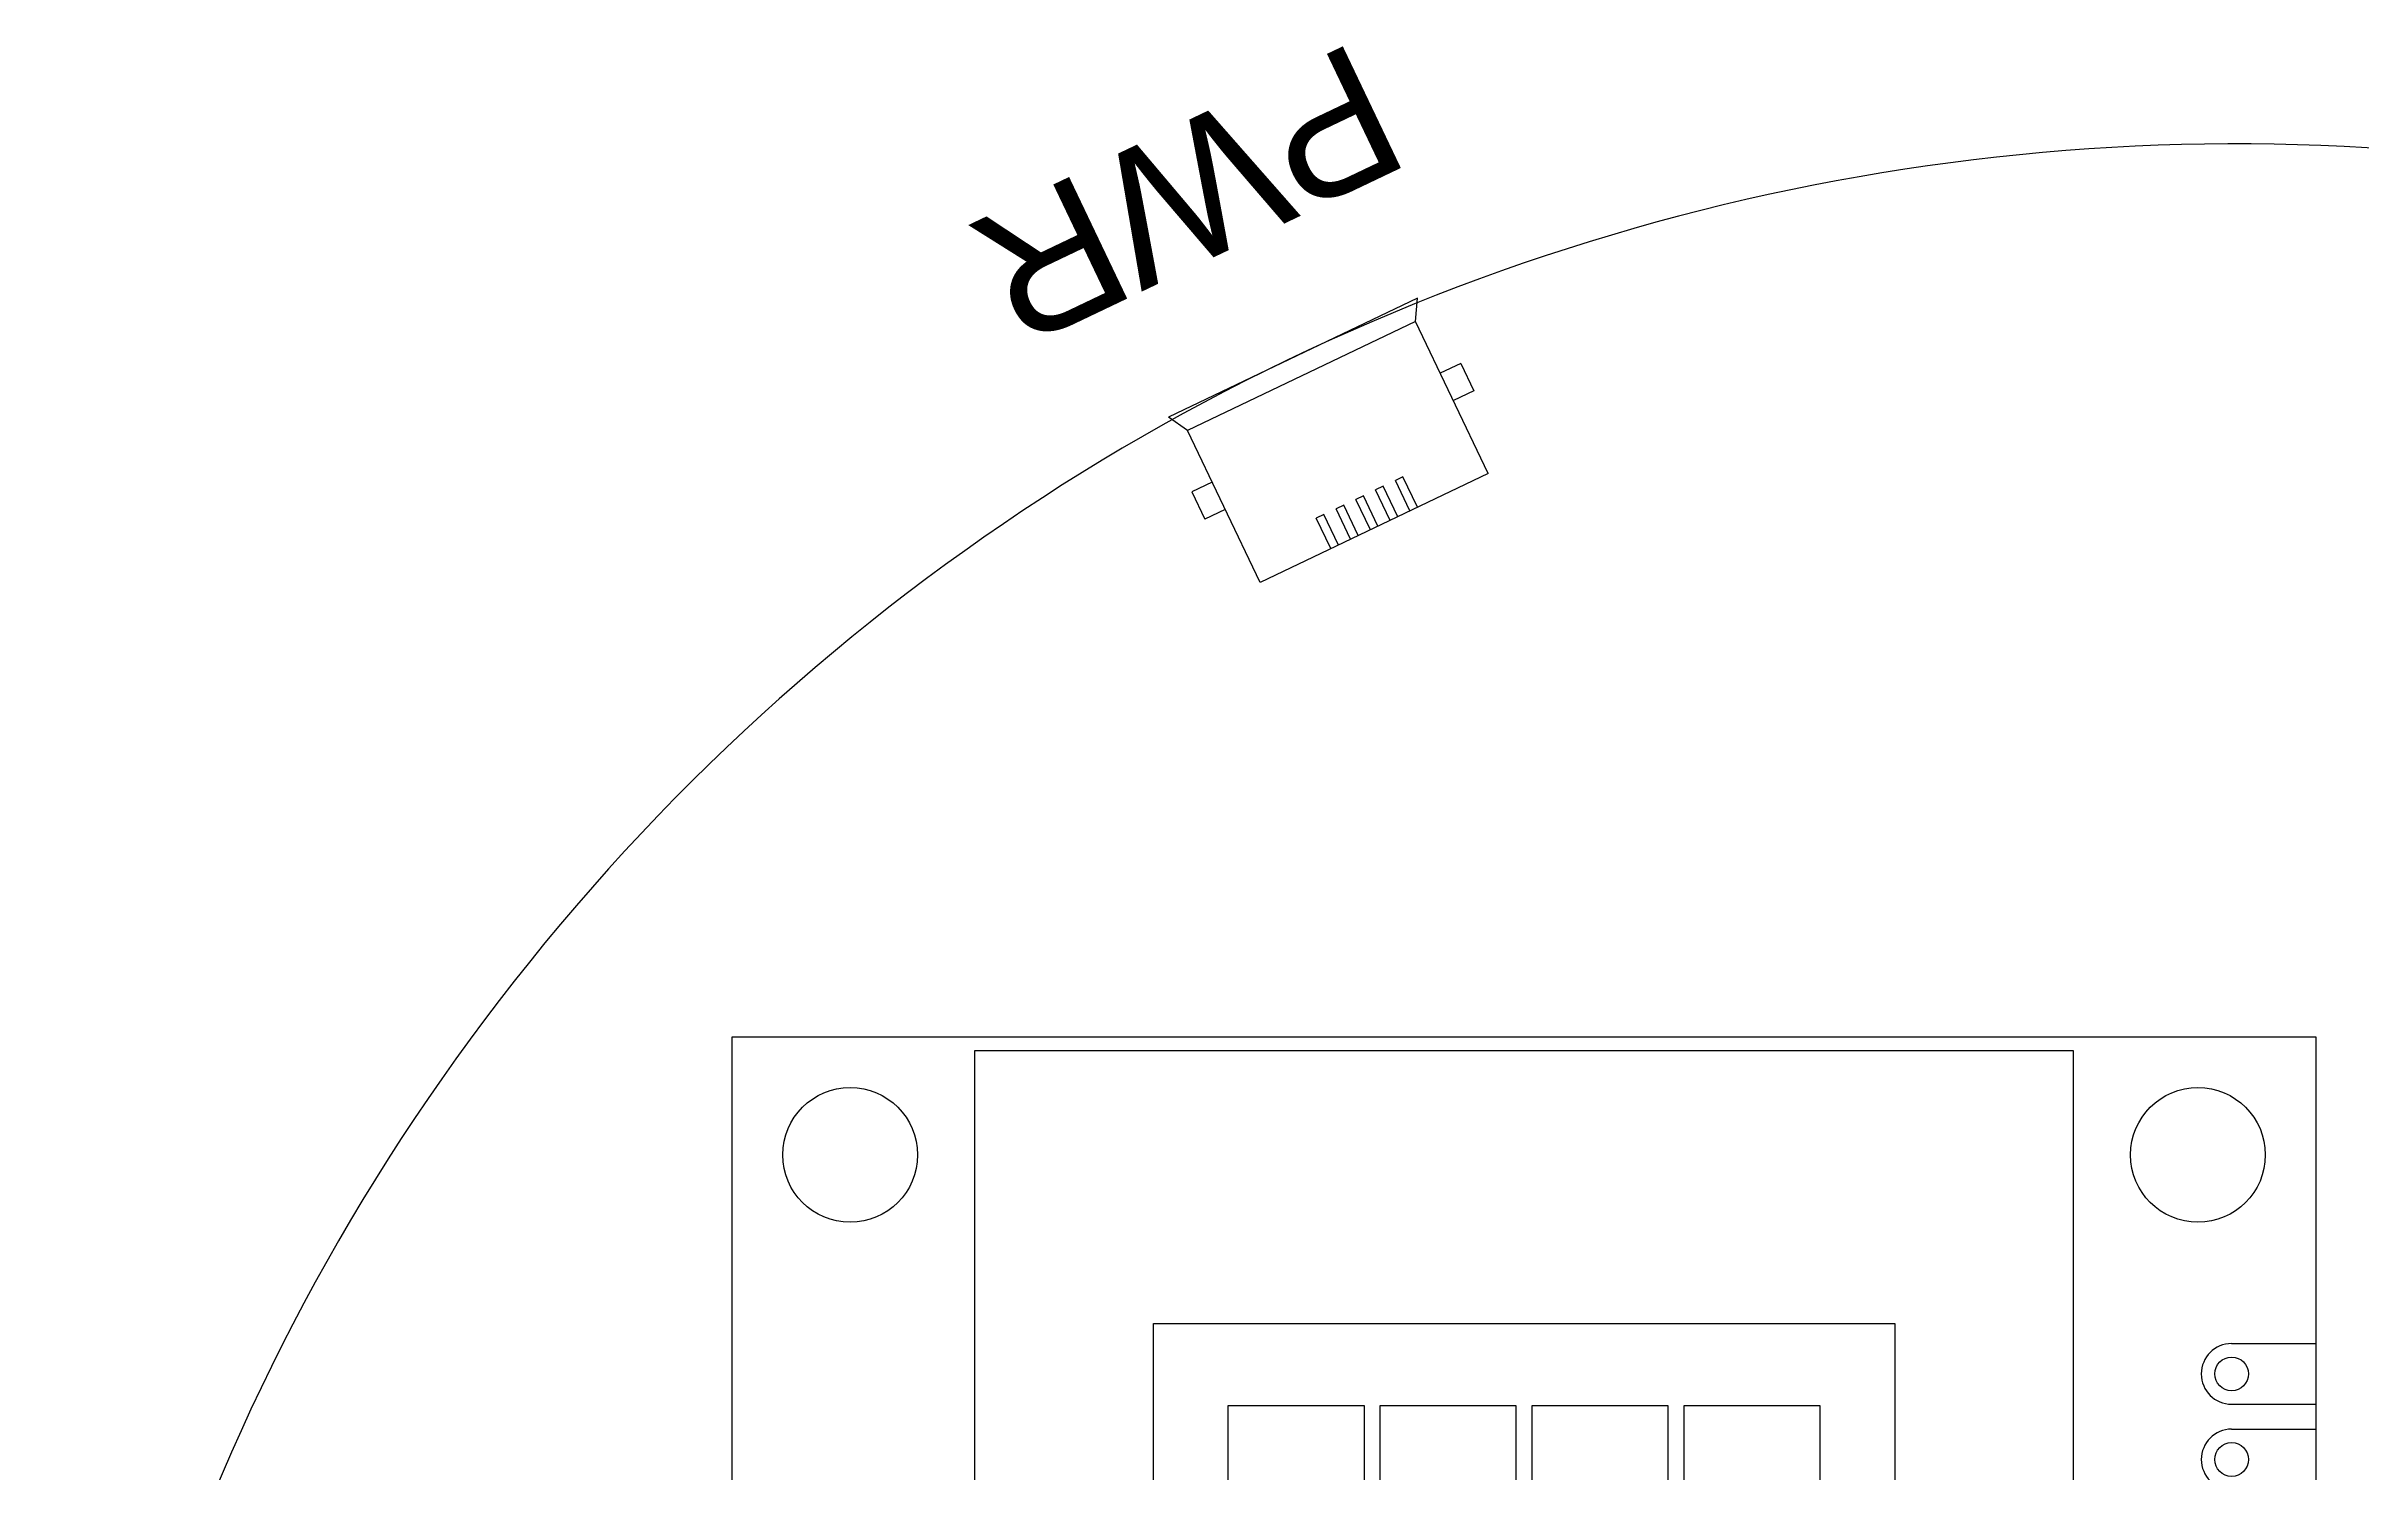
# Model space of a CAD drawing. Header units: millimetres. Extents: x -305 to 613, y 14 to 241.
# Drawn here: x -300.3 to -231.5, y 152.9 to 195.2 of the extents above; entities that cross this region are included whole.
import ezdxf

# ---------------------------------------------------------------- set-up
doc = ezdxf.new("R2010")
doc.units = ezdxf.units.MM
doc.header["$MEASUREMENT"] = 0
doc.layers.add('BOARD', color=4, linetype='Continuous', lineweight=30)
doc.layers.add('TOP_SILK', color=6, linetype='Continuous')
doc.styles.get("Standard").update_dxf_attribs({"font": 'DroidSansMono.ttf'})

# ---------------------------------------------------------------- blocks, each defined once
blk = doc.blocks.new('PCB-OUTLINE')
at = {"linetype": 'Continuous'}
blk.add_arc((0, 0), 65, 331.69506, 208.30494, dxfattribs=at)
blk = doc.blocks.new('LCD-NEWHAVEN-4X20')
at = {"linetype": 'Continuous'}
for p, q in [((9.1, 44.5), (9.1, 47)), ((10.9, 44.5), (10.9, 47)), ((11.64, 44.5), (11.64, 47)), ((13.44, 44.5), (13.44, 47)), ((14.18, 44.5), (14.18, 47)), ((15.98, 44.5), (15.98, 47)), ((16.72, 44.5), (16.72, 47)), ((18.52, 44.5), (18.52, 47)), ((19.26, 44.5), (19.26, 47)), ((21.06, 44.5), (21.06, 47)), ((21.8, 44.5), (21.8, 47)), ((23.6, 44.5), (23.6, 47)), ((24.34, 44.5), (24.34, 47)), ((26.14, 44.5), (26.14, 47)), ((26.88, 44.5), (26.88, 47)), ((28.68, 44.5), (28.68, 47)), ((29.42, 44.5), (29.42, 47)), ((31.22, 44.5), (31.22, 47)), ((31.96, 44.5), (31.96, 47)), ((33.76, 44.5), (33.76, 47)), ((34.5, 44.5), (34.5, 47)), ((36.3, 44.5), (36.3, 47)), ((37.04, 44.5), (37.04, 47)), ((38.84, 44.5), (38.84, 47)), ((39.58, 44.5), (39.58, 47)), ((41.38, 44.5), (41.38, 47)), ((42.12, 44.5), (42.12, 47)), ((43.92, 44.5), (43.92, 47)), ((44.66, 44.5), (44.66, 47)), ((46.46, 44.5), (46.46, 47)), ((47.2, 44.5), (47.2, 47)), ((49, 44.5), (49, 47))]:
    blk.add_line(p, q, dxfattribs=at)
for points in [[(0, 0), (0, 47), (77, 47), (77, 0)], [(0.4, 7.2), (0.4, 39.8), (76.6, 39.8), (76.6, 7.2)], [(8.5, 12.5), (8.5, 34.5), (68.5, 34.5), (68.5, 12.5)], [(10.94, 28.25), (10.94, 32.28), (13.24, 32.28), (13.24, 28.25)], [(13.72, 28.25), (13.72, 32.28), (16.02, 32.28), (16.02, 28.25)], [(16.5, 28.25), (16.5, 32.28), (18.8, 32.28), (18.8, 28.25)], [(19.28, 28.25), (19.28, 32.28), (21.58, 32.28), (21.58, 28.25)], [(22.06, 28.25), (22.06, 32.28), (24.36, 32.28), (24.36, 28.25)], [(24.84, 28.25), (24.84, 32.28), (27.14, 32.28), (27.14, 28.25)], [(27.62, 28.25), (27.62, 32.28), (29.92, 32.28), (29.92, 28.25)], [(30.4, 28.25), (30.4, 32.28), (32.7, 32.28), (32.7, 28.25)], [(33.18, 28.25), (33.18, 32.28), (35.48, 32.28), (35.48, 28.25)], [(35.96, 28.25), (35.96, 32.28), (38.26, 32.28), (38.26, 28.25)], [(38.74, 28.25), (38.74, 32.28), (41.04, 32.28), (41.04, 28.25)], [(41.52, 28.25), (41.52, 32.28), (43.82, 32.28), (43.82, 28.25)], [(44.3, 28.25), (44.3, 32.28), (46.6, 32.28), (46.6, 28.25)], [(47.08, 28.25), (47.08, 32.28), (49.38, 32.28), (49.38, 28.25)], [(49.86, 28.25), (49.86, 32.28), (52.16, 32.28), (52.16, 28.25)], [(52.64, 28.25), (52.64, 32.28), (54.94, 32.28), (54.94, 28.25)], [(55.42, 28.25), (55.42, 32.28), (57.72, 32.28), (57.72, 28.25)], [(58.2, 28.25), (58.2, 32.28), (60.5, 32.28), (60.5, 28.25)], [(60.98, 28.25), (60.98, 32.28), (63.28, 32.28), (63.28, 28.25)], [(63.76, 28.25), (63.76, 32.28), (66.06, 32.28), (66.06, 28.25)], [(10.94, 23.74), (10.94, 27.77), (13.24, 27.77), (13.24, 23.74)], [(13.72, 23.74), (13.72, 27.77), (16.02, 27.77), (16.02, 23.74)], [(16.5, 23.74), (16.5, 27.77), (18.8, 27.77), (18.8, 23.74)], [(19.28, 23.74), (19.28, 27.77), (21.58, 27.77), (21.58, 23.74)], [(22.06, 23.74), (22.06, 27.77), (24.36, 27.77), (24.36, 23.74)], [(24.84, 23.74), (24.84, 27.77), (27.14, 27.77), (27.14, 23.74)], [(27.62, 23.74), (27.62, 27.77), (29.92, 27.77), (29.92, 23.74)], [(30.4, 23.74), (30.4, 27.77), (32.7, 27.77), (32.7, 23.74)], [(33.18, 23.74), (33.18, 27.77), (35.48, 27.77), (35.48, 23.74)], [(35.96, 23.74), (35.96, 27.77), (38.26, 27.77), (38.26, 23.74)], [(38.74, 23.74), (38.74, 27.77), (41.04, 27.77), (41.04, 23.74)], [(41.52, 23.74), (41.52, 27.77), (43.82, 27.77), (43.82, 23.74)], [(44.3, 23.74), (44.3, 27.77), (46.6, 27.77), (46.6, 23.74)], [(47.08, 23.74), (47.08, 27.77), (49.38, 27.77), (49.38, 23.74)], [(49.86, 23.74), (49.86, 27.77), (52.16, 27.77), (52.16, 23.74)], [(52.64, 23.74), (52.64, 27.77), (54.94, 27.77), (54.94, 23.74)], [(55.42, 23.74), (55.42, 27.77), (57.72, 27.77), (57.72, 23.74)], [(58.2, 23.74), (58.2, 27.77), (60.5, 27.77), (60.5, 23.74)], [(60.98, 23.74), (60.98, 27.77), (63.28, 27.77), (63.28, 23.74)], [(63.76, 23.74), (63.76, 27.77), (66.06, 27.77), (66.06, 23.74)], [(10.94, 19.23), (10.94, 23.26), (13.24, 23.26), (13.24, 19.23)], [(13.72, 19.23), (13.72, 23.26), (16.02, 23.26), (16.02, 19.23)], [(16.5, 19.23), (16.5, 23.26), (18.8, 23.26), (18.8, 19.23)], [(19.28, 19.23), (19.28, 23.26), (21.58, 23.26), (21.58, 19.23)], [(22.06, 19.23), (22.06, 23.26), (24.36, 23.26), (24.36, 19.23)], [(24.84, 19.23), (24.84, 23.26), (27.14, 23.26), (27.14, 19.23)], [(27.62, 19.23), (27.62, 23.26), (29.92, 23.26), (29.92, 19.23)], [(30.4, 19.23), (30.4, 23.26), (32.7, 23.26), (32.7, 19.23)], [(33.18, 19.23), (33.18, 23.26), (35.48, 23.26), (35.48, 19.23)], [(35.96, 19.23), (35.96, 23.26), (38.26, 23.26), (38.26, 19.23)], [(38.74, 19.23), (38.74, 23.26), (41.04, 23.26), (41.04, 19.23)], [(41.52, 19.23), (41.52, 23.26), (43.82, 23.26), (43.82, 19.23)], [(44.3, 19.23), (44.3, 23.26), (46.6, 23.26), (46.6, 19.23)], [(47.08, 19.23), (47.08, 23.26), (49.38, 23.26), (49.38, 19.23)], [(49.86, 19.23), (49.86, 23.26), (52.16, 23.26), (52.16, 19.23)], [(52.64, 19.23), (52.64, 23.26), (54.94, 23.26), (54.94, 19.23)], [(55.42, 19.23), (55.42, 23.26), (57.72, 23.26), (57.72, 19.23)], [(58.2, 19.23), (58.2, 23.26), (60.5, 23.26), (60.5, 19.23)], [(60.98, 19.23), (60.98, 23.26), (63.28, 23.26), (63.28, 19.23)], [(63.76, 19.23), (63.76, 23.26), (66.06, 23.26), (66.06, 19.23)], [(10.94, 14.72), (10.94, 18.75), (13.24, 18.75), (13.24, 14.72)], [(13.72, 14.72), (13.72, 18.75), (16.02, 18.75), (16.02, 14.72)], [(16.5, 14.72), (16.5, 18.75), (18.8, 18.75), (18.8, 14.72)], [(19.28, 14.72), (19.28, 18.75), (21.58, 18.75), (21.58, 14.72)], [(22.06, 14.72), (22.06, 18.75), (24.36, 18.75), (24.36, 14.72)], [(24.84, 14.72), (24.84, 18.75), (27.14, 18.75), (27.14, 14.72)], [(27.62, 14.72), (27.62, 18.75), (29.92, 18.75), (29.92, 14.72)], [(30.4, 14.72), (30.4, 18.75), (32.7, 18.75), (32.7, 14.72)], [(33.18, 14.72), (33.18, 18.75), (35.48, 18.75), (35.48, 14.72)], [(35.96, 14.72), (35.96, 18.75), (38.26, 18.75), (38.26, 14.72)], [(38.74, 14.72), (38.74, 18.75), (41.04, 18.75), (41.04, 14.72)], [(41.52, 14.72), (41.52, 18.75), (43.82, 18.75), (43.82, 14.72)], [(44.3, 14.72), (44.3, 18.75), (46.6, 18.75), (46.6, 14.72)], [(47.08, 14.72), (47.08, 18.75), (49.38, 18.75), (49.38, 14.72)], [(49.86, 14.72), (49.86, 18.75), (52.16, 18.75), (52.16, 14.72)], [(52.64, 14.72), (52.64, 18.75), (54.94, 18.75), (54.94, 14.72)], [(55.42, 14.72), (55.42, 18.75), (57.72, 18.75), (57.72, 14.72)], [(58.2, 14.72), (58.2, 18.75), (60.5, 18.75), (60.5, 14.72)], [(60.98, 14.72), (60.98, 18.75), (63.28, 18.75), (63.28, 14.72)], [(63.76, 14.72), (63.76, 18.75), (66.06, 18.75), (66.06, 14.72)]]:
    blk.add_lwpolyline(points, close=True, dxfattribs=at)
for centre, radius in [((3.5, 43.5), 2), ((73.5, 43.5), 2), ((10, 44.5), 0.5), ((12.54, 44.5), 0.5), ((15.08, 44.5), 0.5), ((17.62, 44.5), 0.5), ((20.16, 44.5), 0.5), ((22.7, 44.5), 0.5), ((25.24, 44.5), 0.5), ((27.78, 44.5), 0.5), ((30.32, 44.5), 0.5), ((32.86, 44.5), 0.5), ((35.4, 44.5), 0.5), ((37.94, 44.5), 0.5), ((40.48, 44.5), 0.5), ((43.02, 44.5), 0.5), ((45.56, 44.5), 0.5), ((48.1, 44.5), 0.5), ((3.5, 3.5), 2), ((73.5, 3.5), 2)]:
    blk.add_circle(centre, radius, dxfattribs=at)
for centre in [(10, 44.5), (12.54, 44.5), (15.08, 44.5), (17.62, 44.5), (20.16, 44.5), (22.7, 44.5), (25.24, 44.5), (27.78, 44.5), (30.32, 44.5), (32.86, 44.5), (35.4, 44.5), (37.94, 44.5), (40.48, 44.5), (43.02, 44.5), (45.56, 44.5), (48.1, 44.5)]:
    blk.add_arc(centre, 0.9, 180, 0, dxfattribs=at)
blk = doc.blocks.new('USB-MICRO-TOP')
at = {"linetype": 'Continuous'}
for p, q in [((-3.75, 5.6), (3.75, 5.6)), ((-3.75, 5.6), (-3.75, 0.6)), ((-1.425, 5.6), (-1.425, 4.6)), ((-1.175, 5.6), (-1.175, 4.6)), ((-0.775, 5.6), (-0.775, 4.6)), ((-0.525, 5.6), (-0.525, 4.6)), ((-0.125, 5.6), (-0.125, 4.6)), ((0.125, 5.6), (0.125, 4.6)), ((0.525, 5.6), (0.525, 4.6)), ((0.775, 5.6), (0.775, 4.6)), ((1.175, 5.6), (1.175, 4.6)), ((1.425, 5.6), (1.425, 4.6)), ((3.75, 5.6), (3.75, 0.6)), ((-1.425, 4.6), (-1.175, 4.6)), ((-0.775, 4.6), (-0.525, 4.6)), ((-0.125, 4.6), (0.125, 4.6)), ((0.525, 4.6), (0.775, 4.6)), ((1.175, 4.6), (1.425, 4.6)), ((-4.425, 2.3), (-4.425, 3.2)), ((-4.425, 3.2), (-3.75, 3.2)), ((3.75, 3.2), (4.425, 3.2)), ((4.425, 2.3), (4.425, 3.2)), ((-4.425, 2.3), (-3.75, 2.3)), ((3.75, 2.3), (4.425, 2.3)), ((-3.75, 0.6), (-4.096, 0)), ((-4.096, 0), (4.096, 0)), ((-3.75, 0.6), (3.75, 0.6)), ((3.75, 0.6), (4.096, 0))]:
    blk.add_line(p, q, dxfattribs=at)

msp = doc.modelspace()

# ---------------------------------------------------------------- block references
at = {"linetype": 'Continuous'}
for name, p, rotation in [('USB-MICRO-TOP', (-263.27, 186.007), 205.5138977905469), ('LCD-NEWHAVEN-4X20', (-279.909, 165.848), 270)]:
    msp.add_blockref(name, p, dxfattribs=dict(at, rotation=rotation))
at = {"layer": 'BOARD', "linetype": 'Continuous', "rotation": 89.99999999999999}
msp.add_blockref('PCB-OUTLINE', (-235.268, 127.348), dxfattribs=at)

# ---------------------------------------------------------------- texts
at = {"layer": 'TOP_SILK', "linetype": 'Continuous', "insert": (-259.652, 191.834), "char_height": 0.2, "width": 20.91329, "attachment_point": 1, "rotation": 205.5139}
msp.add_mtext('{\\fArial|b0|i0|c0|p0;\\H20x;PWR}', dxfattribs=at)

doc.saveas('drawing.dxf')
